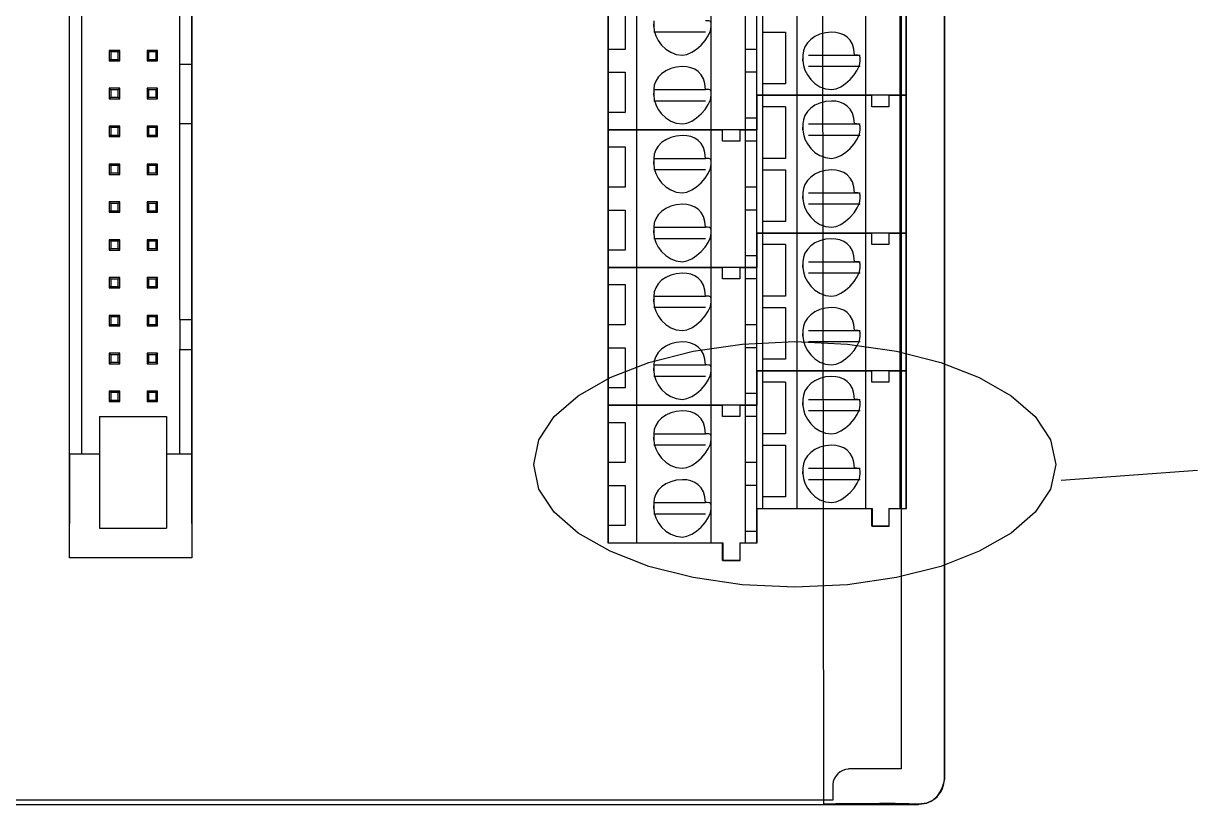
# Model space of a CAD drawing. Header units: metres. Extents: x 0 to 3575, y 0 to 842.
# Drawn here: x 308.5 to 363.2, y 246.2 to 282.7 of the extents above; entities that cross this region are included whole.
import ezdxf

# ---------------------------------------------------------------- set-up
doc = ezdxf.new("R2010")
doc.units = ezdxf.units.M
doc.layers.add('SCHEMATICS', color=7, linetype='Continuous')

msp = doc.modelspace()

# ---------------------------------------------------------------- linework, layer by layer
at = {"layer": 'SCHEMATICS', "color": 7}
for p, q in [((345.812, 246.236), (345.72, 322.203)), ((349.412, 320.574), (349.412, 247.88)), ((351.43, 321.054), (351.43, 247.403)), ((351.43, 247.403), (351.43, 321.054)), ((349.662, 260.029), (349.662, 311.43)), ((335.746, 309.848), (335.746, 258.425)), ((310.608, 257.716), (310.608, 301.029)), ((316.311, 301.029), (316.311, 257.716)), ((310.608, 262.582), (310.608, 296.441)), ((311.165, 296.441), (311.165, 262.582)), ((315.755, 280.763), (315.755, 292.34)), ((316.311, 280.763), (316.311, 292.34)), ((342.952, 279.304), (342.952, 285.728)), ((344.558, 279.304), (344.558, 285.728)), ((347.769, 279.304), (347.769, 285.728)), ((349.375, 279.304), (349.375, 285.728)), ((349.645, 279.304), (349.645, 285.728)), ((335.728, 284.122), (335.728, 277.697)), ((337.066, 284.122), (337.066, 277.697)), ((340.546, 277.697), (340.546, 284.122)), ((342.149, 277.697), (342.149, 284.122)), ((342.684, 279.304), (342.684, 284.122)), ((336.531, 283.319), (336.531, 281.444)), ((337.869, 282.782), (337.869, 282.517)), ((340.278, 282.249), (337.869, 282.249)), ((342.952, 282.249), (344.023, 282.249)), ((344.023, 282.249), (344.023, 279.839)), ((312.529, 281.325), (312.458, 281.395)), ((312.946, 281.395), (312.458, 281.395)), ((312.458, 281.395), (312.458, 280.907)), ((312.876, 281.325), (312.529, 281.325)), ((312.529, 281.325), (312.529, 280.979)), ((312.876, 281.325), (312.946, 281.395)), ((312.876, 280.979), (312.876, 281.325)), ((312.946, 280.907), (312.946, 281.395)), ((314.294, 281.325), (314.224, 281.395)), ((314.712, 281.395), (314.224, 281.395)), ((314.224, 281.395), (314.224, 280.907)), ((314.641, 281.325), (314.294, 281.325)), ((314.294, 281.325), (314.294, 280.979)), ((314.641, 281.325), (314.712, 281.395)), ((314.641, 280.979), (314.641, 281.325)), ((314.712, 280.907), (314.712, 281.395)), ((336.531, 281.444), (335.728, 281.444)), ((342.417, 281.444), (342.149, 281.444)), ((342.684, 281.444), (342.417, 281.444)), ((344.828, 281.177), (344.828, 280.909)), ((345.093, 281.177), (347.502, 281.177)), ((312.529, 280.979), (312.458, 280.907)), ((312.458, 280.907), (312.946, 280.907)), ((312.529, 280.979), (312.876, 280.979)), ((312.876, 280.979), (312.946, 280.907)), ((314.294, 280.979), (314.224, 280.907)), ((314.224, 280.907), (314.712, 280.907)), ((314.294, 280.979), (314.641, 280.979)), ((314.641, 280.979), (314.712, 280.907)), ((315.755, 280.763), (316.311, 280.763)), ((315.755, 277.983), (315.755, 280.763)), ((316.311, 277.983), (316.311, 280.763)), ((347.502, 280.642), (345.093, 280.642)), ((335.728, 280.376), (336.531, 280.376)), ((336.531, 280.376), (336.531, 278.502)), ((342.417, 280.376), (342.149, 280.376)), ((342.684, 280.376), (342.417, 280.376)), ((312.529, 279.559), (312.458, 279.629)), ((312.946, 279.629), (312.458, 279.629)), ((312.458, 279.629), (312.458, 279.143)), ((312.876, 279.559), (312.529, 279.559)), ((312.529, 279.559), (312.529, 279.213)), ((312.876, 279.559), (312.946, 279.629)), ((312.876, 279.213), (312.876, 279.559)), ((312.946, 279.143), (312.946, 279.629)), ((314.294, 279.559), (314.224, 279.629)), ((314.712, 279.629), (314.224, 279.629)), ((314.224, 279.629), (314.224, 279.143)), ((314.641, 279.559), (314.294, 279.559)), ((314.294, 279.559), (314.294, 279.213)), ((314.641, 279.559), (314.712, 279.629)), ((314.641, 279.213), (314.641, 279.559)), ((314.712, 279.143), (314.712, 279.629)), ((337.869, 279.572), (337.869, 279.304)), ((337.869, 279.572), (340.278, 279.572)), ((344.023, 279.839), (342.952, 279.839)), ((312.529, 279.213), (312.458, 279.143)), ((312.458, 279.143), (312.946, 279.143)), ((312.529, 279.213), (312.876, 279.213)), ((312.876, 279.213), (312.946, 279.143)), ((314.294, 279.213), (314.224, 279.143)), ((314.224, 279.143), (314.712, 279.143)), ((314.294, 279.213), (314.641, 279.213)), ((314.641, 279.213), (314.712, 279.143)), ((340.278, 279.036), (337.869, 279.036)), ((342.684, 279.304), (342.684, 277.697)), ((348.039, 279.304), (342.684, 279.304)), ((342.684, 279.304), (348.039, 279.304)), ((342.684, 277.697), (342.684, 279.304)), ((342.952, 272.878), (342.952, 279.304)), ((344.558, 272.878), (344.558, 279.304)), ((347.769, 272.878), (347.769, 279.304)), ((348.841, 279.304), (348.039, 279.304)), ((348.039, 279.036), (348.039, 279.304)), ((348.039, 278.768), (348.039, 279.304)), ((348.039, 278.768), (348.039, 279.036)), ((349.645, 279.304), (348.841, 279.304)), ((348.841, 279.304), (348.841, 279.036)), ((348.841, 279.304), (348.841, 278.768)), ((348.841, 279.304), (349.645, 279.304)), ((349.375, 272.878), (349.375, 279.304)), ((349.375, 279.304), (349.375, 279.036)), ((349.645, 272.878), (349.645, 279.304)), ((336.531, 278.502), (335.728, 278.502)), ((344.023, 278.768), (342.952, 278.768)), ((344.023, 278.768), (344.023, 276.359)), ((348.307, 278.768), (348.039, 278.768)), ((348.841, 278.768), (348.039, 278.768)), ((348.841, 278.768), (348.574, 278.768)), ((312.529, 277.794), (312.458, 277.864)), ((312.946, 277.864), (312.458, 277.864)), ((312.458, 277.864), (312.458, 277.376)), ((312.946, 277.864), (312.876, 277.794)), ((312.876, 277.794), (312.946, 277.864)), ((312.946, 277.376), (312.946, 277.864)), ((314.294, 277.794), (314.224, 277.864)), ((314.712, 277.864), (314.224, 277.864)), ((314.224, 277.864), (314.224, 277.376)), ((314.712, 277.864), (314.641, 277.794)), ((314.641, 277.794), (314.712, 277.864)), ((314.712, 277.376), (314.712, 277.864)), ((315.755, 268.839), (315.755, 277.983)), ((315.755, 277.983), (316.311, 277.983)), ((316.311, 268.839), (316.311, 277.983)), ((342.417, 278.233), (342.149, 278.233)), ((342.684, 278.233), (342.417, 278.233)), ((344.828, 277.966), (344.828, 277.697)), ((345.093, 277.966), (347.502, 277.966)), ((312.529, 277.446), (312.458, 277.376)), ((312.458, 277.376), (312.946, 277.376)), ((312.876, 277.794), (312.529, 277.794)), ((312.529, 277.794), (312.529, 277.446)), ((312.529, 277.446), (312.876, 277.446)), ((312.876, 277.446), (312.876, 277.794)), ((312.876, 277.446), (312.946, 277.376)), ((314.294, 277.446), (314.224, 277.376)), ((314.224, 277.376), (314.712, 277.376)), ((314.641, 277.794), (314.294, 277.794)), ((314.294, 277.794), (314.294, 277.446)), ((314.294, 277.446), (314.641, 277.446)), ((314.641, 277.446), (314.641, 277.794)), ((314.641, 277.446), (314.712, 277.376)), ((341.079, 277.697), (335.728, 277.697)), ((335.728, 277.697), (335.728, 271.273)), ((335.728, 277.697), (341.079, 277.697)), ((337.066, 277.697), (337.066, 271.273)), ((340.546, 271.273), (340.546, 277.697)), ((341.881, 277.697), (341.079, 277.697)), ((341.079, 277.428), (341.079, 277.697)), ((341.079, 277.162), (341.079, 277.697)), ((341.079, 277.162), (341.079, 277.428)), ((342.684, 277.697), (341.881, 277.697)), ((341.881, 277.697), (341.881, 277.428)), ((341.881, 277.697), (341.881, 277.162)), ((341.881, 277.697), (342.684, 277.697)), ((342.149, 271.273), (342.149, 277.697)), ((342.684, 272.878), (342.684, 277.697)), ((347.502, 277.428), (345.093, 277.428)), ((335.728, 276.894), (336.531, 276.894)), ((336.531, 276.894), (336.531, 275.02)), ((341.345, 277.162), (341.079, 277.162)), ((341.881, 277.162), (341.079, 277.162)), ((341.881, 277.162), (341.615, 277.162)), ((342.417, 277.162), (342.149, 277.162)), ((342.684, 277.162), (342.417, 277.162)), ((337.869, 276.359), (337.869, 276.093)), ((337.869, 276.359), (340.278, 276.359)), ((344.023, 276.359), (342.952, 276.359)), ((312.529, 276.029), (312.458, 276.098)), ((312.946, 276.098), (312.458, 276.098)), ((312.458, 276.098), (312.458, 275.611)), ((312.529, 275.682), (312.458, 275.611)), ((312.458, 275.611), (312.946, 275.611)), ((312.876, 276.029), (312.529, 276.029)), ((312.529, 276.029), (312.529, 275.682)), ((312.529, 275.682), (312.876, 275.682)), ((312.946, 276.098), (312.876, 276.029)), ((312.876, 276.029), (312.946, 276.098)), ((312.876, 275.682), (312.876, 276.029)), ((312.876, 275.682), (312.946, 275.611)), ((312.946, 275.611), (312.946, 276.098)), ((314.294, 276.029), (314.224, 276.098)), ((314.712, 276.098), (314.224, 276.098)), ((314.224, 276.098), (314.224, 275.611)), ((314.294, 275.682), (314.224, 275.611)), ((314.224, 275.611), (314.712, 275.611)), ((314.641, 276.029), (314.294, 276.029)), ((314.294, 276.029), (314.294, 275.682)), ((314.294, 275.682), (314.641, 275.682)), ((314.712, 276.098), (314.641, 276.029)), ((314.641, 276.029), (314.712, 276.098)), ((314.641, 275.682), (314.641, 276.029)), ((314.641, 275.682), (314.712, 275.611)), ((314.712, 275.611), (314.712, 276.098)), ((340.278, 275.823), (337.869, 275.823)), ((342.952, 275.823), (344.023, 275.823)), ((344.023, 275.823), (344.023, 273.414)), ((336.531, 275.02), (335.728, 275.02)), ((342.417, 275.02), (342.149, 275.02)), ((342.684, 275.02), (342.417, 275.02)), ((344.828, 274.753), (344.828, 274.486)), ((345.093, 274.753), (347.502, 274.753)), ((312.529, 274.263), (312.458, 274.333)), ((312.946, 274.333), (312.458, 274.333)), ((312.458, 274.333), (312.458, 273.844)), ((312.876, 274.263), (312.529, 274.263)), ((312.529, 274.263), (312.529, 273.915)), ((312.946, 274.333), (312.876, 274.263)), ((312.876, 274.263), (312.946, 274.333)), ((312.876, 273.915), (312.876, 274.263)), ((312.946, 273.844), (312.946, 274.333)), ((314.294, 274.263), (314.224, 274.333)), ((314.712, 274.333), (314.224, 274.333)), ((314.224, 274.333), (314.224, 273.844)), ((314.641, 274.263), (314.294, 274.263)), ((314.294, 274.263), (314.294, 273.915)), ((314.712, 274.333), (314.641, 274.263)), ((314.641, 274.263), (314.712, 274.333)), ((314.641, 273.915), (314.641, 274.263)), ((314.712, 273.844), (314.712, 274.333)), ((347.502, 274.219), (345.093, 274.219)), ((312.529, 273.915), (312.458, 273.844)), ((312.458, 273.844), (312.946, 273.844)), ((312.529, 273.915), (312.876, 273.915)), ((312.876, 273.915), (312.946, 273.844)), ((314.294, 273.915), (314.224, 273.844)), ((314.224, 273.844), (314.712, 273.844)), ((314.294, 273.915), (314.641, 273.915)), ((314.641, 273.915), (314.712, 273.844)), ((335.728, 273.951), (336.531, 273.951)), ((336.531, 273.951), (336.531, 272.077)), ((342.417, 273.951), (342.149, 273.951)), ((342.684, 273.951), (342.417, 273.951)), ((337.869, 273.146), (337.869, 272.878)), ((337.869, 273.146), (340.278, 273.146)), ((342.684, 272.878), (348.039, 272.878)), ((342.684, 271.273), (342.684, 272.878)), ((342.684, 272.878), (342.684, 271.273)), ((348.039, 272.878), (342.684, 272.878)), ((344.023, 273.414), (342.952, 273.414)), ((342.952, 266.455), (342.952, 272.878)), ((344.558, 266.455), (344.558, 272.878)), ((347.769, 266.455), (347.769, 272.878)), ((348.039, 272.343), (348.039, 272.878)), ((348.841, 272.878), (348.039, 272.878)), ((348.039, 272.61), (348.039, 272.878)), ((348.841, 272.878), (348.841, 272.343)), ((348.841, 272.878), (349.645, 272.878)), ((349.645, 272.878), (348.841, 272.878)), ((348.841, 272.878), (348.841, 272.61)), ((349.375, 266.455), (349.375, 272.878)), ((349.375, 272.878), (349.375, 272.61)), ((349.645, 266.455), (349.645, 272.878)), ((312.529, 272.498), (312.458, 272.565)), ((312.946, 272.565), (312.458, 272.565)), ((312.458, 272.565), (312.458, 272.077)), ((312.876, 272.498), (312.529, 272.498)), ((312.529, 272.498), (312.529, 272.15)), ((312.946, 272.565), (312.876, 272.498)), ((312.876, 272.498), (312.946, 272.565)), ((312.876, 272.15), (312.876, 272.498)), ((312.946, 272.077), (312.946, 272.565)), ((314.294, 272.498), (314.224, 272.565)), ((314.712, 272.565), (314.224, 272.565)), ((314.224, 272.565), (314.224, 272.077)), ((314.641, 272.498), (314.294, 272.498)), ((314.294, 272.498), (314.294, 272.15)), ((314.712, 272.565), (314.641, 272.498)), ((314.641, 272.498), (314.712, 272.565)), ((314.641, 272.15), (314.641, 272.498)), ((314.712, 272.077), (314.712, 272.565)), ((340.278, 272.61), (337.869, 272.61)), ((344.023, 272.343), (342.952, 272.343)), ((344.023, 272.343), (344.023, 269.935)), ((348.039, 272.343), (348.039, 272.61)), ((348.841, 272.343), (348.039, 272.343)), ((348.307, 272.343), (348.039, 272.343)), ((348.841, 272.343), (348.574, 272.343)), ((312.529, 272.15), (312.458, 272.077)), ((312.458, 272.077), (312.946, 272.077)), ((312.529, 272.15), (312.876, 272.15)), ((312.876, 272.15), (312.946, 272.077)), ((314.294, 272.15), (314.224, 272.077)), ((314.224, 272.077), (314.712, 272.077)), ((314.294, 272.15), (314.641, 272.15)), ((314.641, 272.15), (314.712, 272.077)), ((336.531, 272.077), (335.728, 272.077)), ((342.417, 271.808), (342.149, 271.808)), ((342.684, 271.808), (342.417, 271.808)), ((335.728, 271.273), (341.079, 271.273)), ((341.079, 271.273), (335.728, 271.273)), ((335.728, 271.273), (335.728, 264.849)), ((337.066, 271.273), (337.066, 264.849)), ((340.546, 264.849), (340.546, 271.273)), ((341.079, 270.736), (341.079, 271.273)), ((341.881, 271.273), (341.079, 271.273)), ((341.079, 271.005), (341.079, 271.273)), ((341.881, 271.273), (341.881, 270.736)), ((341.881, 271.273), (342.684, 271.273)), ((342.684, 271.273), (341.881, 271.273)), ((341.881, 271.273), (341.881, 271.005)), ((342.149, 264.849), (342.149, 271.273)), ((342.684, 266.455), (342.684, 271.273)), ((344.828, 271.541), (344.828, 271.273)), ((345.093, 271.541), (347.502, 271.541)), ((312.529, 270.73), (312.458, 270.799)), ((312.946, 270.799), (312.458, 270.799)), ((312.458, 270.799), (312.458, 270.315)), ((312.876, 270.73), (312.529, 270.73)), ((312.529, 270.73), (312.529, 270.383)), ((312.946, 270.799), (312.876, 270.73)), ((312.876, 270.73), (312.946, 270.799)), ((312.876, 270.383), (312.876, 270.73)), ((312.946, 270.315), (312.946, 270.799)), ((314.294, 270.73), (314.224, 270.799)), ((314.712, 270.799), (314.224, 270.799)), ((314.224, 270.799), (314.224, 270.315)), ((314.641, 270.73), (314.294, 270.73)), ((314.294, 270.73), (314.294, 270.383)), ((314.712, 270.799), (314.641, 270.73)), ((314.641, 270.73), (314.712, 270.799)), ((314.641, 270.383), (314.641, 270.73)), ((314.712, 270.315), (314.712, 270.799)), ((341.079, 270.736), (341.079, 271.005)), ((341.881, 270.736), (341.079, 270.736)), ((341.345, 270.736), (341.079, 270.736)), ((341.881, 270.736), (341.615, 270.736)), ((342.417, 270.736), (342.149, 270.736)), ((342.684, 270.736), (342.417, 270.736)), ((347.502, 271.005), (345.093, 271.005)), ((312.529, 270.383), (312.458, 270.315)), ((312.458, 270.315), (312.946, 270.315)), ((312.529, 270.383), (312.876, 270.383)), ((312.876, 270.383), (312.946, 270.315)), ((314.294, 270.383), (314.224, 270.315)), ((314.224, 270.315), (314.712, 270.315)), ((314.294, 270.383), (314.641, 270.383)), ((314.641, 270.383), (314.712, 270.315)), ((335.728, 270.47), (336.531, 270.47)), ((336.531, 270.47), (336.531, 268.597)), ((337.869, 269.935), (337.869, 269.668)), ((337.869, 269.935), (340.278, 269.935)), ((344.023, 269.935), (342.952, 269.935)), ((312.529, 268.964), (312.458, 269.034)), ((312.946, 269.034), (312.458, 269.034)), ((312.458, 269.034), (312.458, 268.548)), ((312.946, 269.034), (312.876, 268.964)), ((312.876, 268.964), (312.946, 269.034)), ((312.946, 268.548), (312.946, 269.034)), ((314.294, 268.964), (314.224, 269.034)), ((314.712, 269.034), (314.224, 269.034)), ((314.224, 269.034), (314.224, 268.548)), ((314.712, 269.034), (314.641, 268.964)), ((314.641, 268.964), (314.712, 269.034)), ((314.712, 268.548), (314.712, 269.034)), ((340.278, 269.4), (337.869, 269.4)), ((342.952, 269.4), (344.023, 269.4)), ((344.023, 269.4), (344.023, 266.989)), ((312.529, 268.616), (312.458, 268.548)), ((312.458, 268.548), (312.946, 268.548)), ((312.876, 268.964), (312.529, 268.964)), ((312.529, 268.964), (312.529, 268.616)), ((312.529, 268.616), (312.876, 268.616)), ((312.876, 268.616), (312.876, 268.964)), ((312.876, 268.616), (312.946, 268.548)), ((314.294, 268.616), (314.224, 268.548)), ((314.224, 268.548), (314.712, 268.548)), ((314.641, 268.964), (314.294, 268.964)), ((314.294, 268.964), (314.294, 268.616)), ((314.294, 268.616), (314.641, 268.616)), ((314.641, 268.616), (314.641, 268.964)), ((314.641, 268.616), (314.712, 268.548)), ((315.755, 268.839), (316.311, 268.839)), ((315.755, 268.839), (315.755, 267.449)), ((316.311, 267.449), (316.311, 268.839)), ((336.531, 268.597), (335.728, 268.597)), ((342.417, 268.597), (342.149, 268.597)), ((342.684, 268.597), (342.417, 268.597)), ((344.828, 268.328), (344.828, 268.061)), ((345.093, 268.328), (347.502, 268.328)), ((315.755, 267.449), (316.311, 267.449)), ((315.755, 262.582), (315.755, 267.449)), ((316.311, 262.582), (316.311, 267.449)), ((335.728, 267.527), (336.531, 267.527)), ((336.531, 267.527), (336.531, 265.651)), ((342.417, 267.527), (342.149, 267.527)), ((342.684, 267.527), (342.417, 267.527)), ((347.502, 267.794), (345.093, 267.794)), ((312.529, 267.197), (312.458, 267.268)), ((312.946, 267.268), (312.458, 267.268)), ((312.458, 267.268), (312.458, 266.781)), ((312.529, 266.852), (312.458, 266.781)), ((312.876, 267.197), (312.529, 267.197)), ((312.529, 267.197), (312.529, 266.852)), ((312.529, 266.852), (312.876, 266.852)), ((312.946, 267.268), (312.876, 267.197)), ((312.876, 267.197), (312.946, 267.268)), ((312.876, 266.852), (312.876, 267.197)), ((312.876, 266.852), (312.946, 266.781)), ((312.946, 266.781), (312.946, 267.268)), ((314.294, 267.197), (314.224, 267.268)), ((314.712, 267.268), (314.224, 267.268)), ((314.224, 267.268), (314.224, 266.781)), ((314.294, 266.852), (314.224, 266.781)), ((314.641, 267.197), (314.294, 267.197)), ((314.294, 267.197), (314.294, 266.852)), ((314.294, 266.852), (314.641, 266.852)), ((314.712, 267.268), (314.641, 267.197)), ((314.641, 267.197), (314.712, 267.268)), ((314.641, 266.852), (314.641, 267.197)), ((314.641, 266.852), (314.712, 266.781)), ((314.712, 266.781), (314.712, 267.268)), ((344.023, 266.989), (342.952, 266.989)), ((312.458, 266.781), (312.946, 266.781)), ((314.224, 266.781), (314.712, 266.781)), ((337.869, 266.722), (337.869, 266.455)), ((337.869, 266.722), (340.278, 266.722)), ((342.684, 266.455), (348.039, 266.455)), ((342.684, 264.849), (342.684, 266.455)), ((342.684, 266.455), (342.684, 264.849)), ((348.039, 266.455), (342.684, 266.455)), ((342.952, 260.029), (342.952, 266.455)), ((344.558, 260.029), (344.558, 266.455)), ((347.769, 260.029), (347.769, 266.455)), ((348.039, 265.921), (348.039, 266.455)), ((348.841, 266.455), (348.039, 266.455)), ((348.039, 266.186), (348.039, 266.455)), ((348.841, 266.455), (348.841, 265.921)), ((348.841, 266.455), (349.645, 266.455)), ((349.645, 266.455), (348.841, 266.455)), ((348.841, 266.455), (348.841, 266.186)), ((349.375, 260.029), (349.375, 266.455)), ((349.375, 266.455), (349.375, 266.186)), ((349.645, 260.029), (349.645, 266.455)), ((340.278, 266.186), (337.869, 266.186)), ((344.023, 265.921), (342.952, 265.921)), ((344.023, 265.921), (344.023, 263.511)), ((348.841, 265.921), (348.039, 265.921)), ((348.307, 265.921), (348.039, 265.921)), ((348.841, 265.921), (348.574, 265.921)), ((312.529, 265.433), (312.458, 265.503)), ((312.946, 265.503), (312.458, 265.503)), ((312.458, 265.503), (312.458, 265.015)), ((312.876, 265.433), (312.529, 265.433)), ((312.529, 265.433), (312.529, 265.085)), ((312.946, 265.503), (312.876, 265.433)), ((312.876, 265.433), (312.946, 265.503)), ((312.876, 265.085), (312.876, 265.433)), ((312.946, 265.015), (312.946, 265.503)), ((314.294, 265.433), (314.224, 265.503)), ((314.712, 265.503), (314.224, 265.503)), ((314.224, 265.503), (314.224, 265.015)), ((314.641, 265.433), (314.294, 265.433)), ((314.294, 265.433), (314.294, 265.085)), ((314.712, 265.503), (314.641, 265.433)), ((314.641, 265.433), (314.712, 265.503)), ((314.641, 265.085), (314.641, 265.433)), ((314.712, 265.015), (314.712, 265.503)), ((336.531, 265.651), (335.728, 265.651)), ((342.417, 265.384), (342.149, 265.384)), ((342.684, 265.384), (342.417, 265.384)), ((312.529, 265.085), (312.458, 265.015)), ((312.458, 265.015), (312.946, 265.015)), ((312.529, 265.085), (312.876, 265.085)), ((312.876, 265.085), (312.946, 265.015)), ((314.294, 265.085), (314.224, 265.015)), ((314.224, 265.015), (314.712, 265.015)), ((314.294, 265.085), (314.641, 265.085)), ((314.641, 265.085), (314.712, 265.015)), ((335.728, 264.849), (341.079, 264.849)), ((341.079, 264.849), (335.728, 264.849)), ((335.728, 264.849), (335.728, 258.425)), ((337.066, 264.849), (337.066, 258.425)), ((340.546, 258.425), (340.546, 264.849)), ((341.079, 264.313), (341.079, 264.849)), ((341.881, 264.849), (341.079, 264.849)), ((341.079, 264.582), (341.079, 264.849)), ((341.881, 264.849), (341.881, 264.313)), ((341.881, 264.849), (342.684, 264.849)), ((342.684, 264.849), (341.881, 264.849)), ((341.881, 264.849), (341.881, 264.582)), ((342.149, 258.425), (342.149, 264.849)), ((342.684, 260.029), (342.684, 264.849)), ((344.828, 265.115), (344.828, 264.849)), ((345.093, 265.115), (347.502, 265.115)), ((312, 264.321), (312, 259.106)), ((312, 264.321), (313.023, 264.321)), ((313.023, 264.319), (315.13, 264.319)), ((315.13, 264.321), (315.13, 259.106)), ((341.881, 264.313), (341.079, 264.313)), ((341.345, 264.313), (341.079, 264.313)), ((341.881, 264.313), (341.615, 264.313)), ((342.417, 264.313), (342.149, 264.313)), ((342.684, 264.313), (342.417, 264.313)), ((347.502, 264.582), (345.093, 264.582)), ((335.728, 264.045), (336.531, 264.045)), ((336.531, 264.045), (336.531, 262.171)), ((337.869, 263.511), (337.869, 263.242)), ((337.869, 263.511), (340.278, 263.511)), ((344.023, 263.511), (342.952, 263.511)), ((310.608, 262.582), (310.608, 259.32)), ((310.608, 262.582), (312, 262.582)), ((315.13, 262.582), (316.311, 262.582)), ((316.311, 259.32), (316.311, 262.582)), ((340.278, 262.976), (337.869, 262.976)), ((342.952, 262.976), (344.023, 262.976)), ((344.023, 262.976), (344.023, 260.567)), ((336.531, 262.171), (335.728, 262.171)), ((342.417, 262.171), (342.149, 262.171)), ((342.684, 262.171), (342.417, 262.171)), ((344.828, 261.903), (344.828, 261.637)), ((345.093, 261.903), (347.502, 261.903)), ((347.502, 261.369), (345.093, 261.369)), ((356.889, 261.34), (363.246, 261.819)), ((335.728, 261.103), (336.531, 261.103)), ((336.531, 261.103), (336.531, 259.227)), ((342.417, 261.103), (342.149, 261.103)), ((342.684, 261.103), (342.417, 261.103)), ((337.869, 260.298), (337.869, 260.029)), ((337.869, 260.298), (340.278, 260.298)), ((344.023, 260.567), (342.952, 260.567)), ((340.278, 259.761), (337.869, 259.761)), ((342.684, 260.029), (348.039, 260.029)), ((342.684, 258.425), (342.684, 260.029)), ((342.702, 258.425), (342.702, 260.029)), ((342.702, 260.029), (348.056, 260.029)), ((348.039, 259.206), (348.039, 260.029)), ((348.056, 260.029), (348.056, 259.206)), ((348.841, 260.029), (348.841, 259.206)), ((348.841, 260.029), (349.645, 260.029)), ((348.86, 259.206), (348.86, 260.029)), ((348.86, 260.029), (349.662, 260.029)), ((310.608, 258.641), (310.608, 259.32)), ((316.311, 259.32), (316.311, 258.641)), ((336.531, 259.227), (335.728, 259.227)), ((348.841, 259.206), (348.039, 259.206)), ((348.056, 259.206), (348.86, 259.206)), ((310.608, 257.716), (310.608, 258.641)), ((312, 259.106), (315.13, 259.106)), ((316.311, 258.641), (316.311, 257.716)), ((342.417, 258.96), (342.149, 258.96)), ((342.684, 258.96), (342.417, 258.96)), ((335.728, 258.425), (341.079, 258.425)), ((335.746, 258.425), (341.096, 258.425)), ((341.079, 257.602), (341.079, 258.425)), ((341.096, 258.425), (341.096, 257.602)), ((341.881, 258.425), (341.881, 257.602)), ((341.881, 258.425), (342.684, 258.425)), ((341.899, 258.425), (342.702, 258.425)), ((341.899, 257.602), (341.899, 258.425)), ((316.311, 257.716), (310.608, 257.716)), ((316.311, 257.716), (310.608, 257.716)), ((341.881, 257.602), (341.079, 257.602)), ((341.096, 257.602), (341.899, 257.602)), ((349.412, 247.88), (346.961, 247.88)), ((346.961, 247.88), (346.961, 247.865)), ((346.225, 247.146), (346.225, 246.412)), ((351.381, 247.064), (351.408, 247.176)), ((351.408, 247.176), (351.424, 247.287)), ((351.424, 247.287), (351.43, 247.403)), ((351.002, 246.5), (351.088, 246.576)), ((351.088, 246.576), (351.164, 246.662)), ((351.164, 246.662), (351.234, 246.753)), ((351.234, 246.753), (351.292, 246.853)), ((351.292, 246.853), (351.341, 246.956)), ((351.341, 246.956), (351.381, 247.064)), ((211.716, 246.215), (350.222, 246.215)), ((346.225, 246.412), (214.234, 246.412)), ((350.222, 246.215), (350.26, 246.236)), ((350.26, 246.236), (350.375, 246.242)), ((350.375, 246.242), (350.489, 246.256)), ((350.489, 246.256), (350.6, 246.284)), ((350.6, 246.284), (350.708, 246.323)), ((350.708, 246.323), (350.812, 246.371)), ((350.812, 246.371), (350.91, 246.434)), ((350.91, 246.434), (351.002, 246.5))]:
    msp.add_line(p, q, dxfattribs=at)
for points in [[(340.546, 282.517), (340.545, 282.604), (340.542, 282.67), (340.532, 282.718), (340.512, 282.749), (340.48, 282.768), (340.433, 282.778), (340.366, 282.782), (340.278, 282.782)], [(337.869, 282.517), (337.869, 282.527), (337.869, 282.554), (337.869, 282.587), (337.869, 282.616), (337.869, 282.633), (337.869, 282.629), (337.869, 282.593), (337.869, 282.517)], [(337.869, 282.517), (337.894, 282.305), (337.965, 282.08), (338.081, 281.857), (338.237, 281.645), (338.431, 281.459), (338.659, 281.311), (338.918, 281.213), (339.206, 281.177)], [(339.206, 281.177), (339.418, 281.213), (339.642, 281.311), (339.866, 281.459), (340.077, 281.645), (340.263, 281.857), (340.412, 282.08), (340.51, 282.305), (340.546, 282.517)], [(346.164, 282.249), (345.876, 282.225), (345.617, 282.157), (345.388, 282.051), (345.195, 281.914), (345.039, 281.752), (344.924, 281.571), (344.852, 281.377), (344.828, 281.177)], [(347.234, 281.177), (347.211, 281.454), (347.143, 281.683), (347.037, 281.869), (346.901, 282.014), (346.739, 282.121), (346.558, 282.194), (346.364, 282.235), (346.164, 282.249)], [(347.502, 280.909), (347.502, 280.998), (347.498, 281.064), (347.488, 281.112), (347.469, 281.144), (347.437, 281.163), (347.389, 281.173), (347.323, 281.177), (347.234, 281.177)], [(339.206, 280.642), (338.918, 280.618), (338.659, 280.55), (338.431, 280.444), (338.237, 280.307), (338.081, 280.145), (337.965, 279.964), (337.894, 279.771), (337.869, 279.572)], [(340.278, 279.572), (340.254, 279.849), (340.186, 280.078), (340.08, 280.264), (339.943, 280.409), (339.781, 280.516), (339.6, 280.588), (339.406, 280.629), (339.206, 280.642)], [(344.828, 280.909), (344.828, 280.92), (344.828, 280.947), (344.828, 280.98), (344.828, 281.01), (344.828, 281.027), (344.828, 281.022), (344.828, 280.986), (344.828, 280.909)], [(344.828, 280.909), (344.852, 280.699), (344.924, 280.475), (345.039, 280.252), (345.195, 280.041), (345.388, 279.854), (345.617, 279.706), (345.876, 279.607), (346.164, 279.572)], [(346.164, 279.572), (346.376, 279.607), (346.6, 279.706), (346.823, 279.854), (347.034, 280.041), (347.22, 280.252), (347.369, 280.475), (347.467, 280.699), (347.502, 280.909)], [(340.546, 279.304), (340.545, 279.392), (340.542, 279.459), (340.532, 279.506), (340.512, 279.538), (340.48, 279.558), (340.433, 279.568), (340.366, 279.571), (340.278, 279.572)], [(337.869, 279.304), (337.869, 279.315), (337.869, 279.342), (337.869, 279.375), (337.869, 279.404), (337.869, 279.422), (337.869, 279.417), (337.869, 279.381), (337.869, 279.304)], [(337.869, 279.304), (337.894, 279.093), (337.965, 278.869), (338.081, 278.645), (338.237, 278.434), (338.431, 278.248), (338.659, 278.099), (338.918, 278.001), (339.206, 277.966)], [(339.206, 277.966), (339.418, 278.001), (339.642, 278.099), (339.866, 278.248), (340.077, 278.434), (340.263, 278.645), (340.412, 278.869), (340.51, 279.093), (340.546, 279.304)], [(346.164, 279.036), (345.876, 279.012), (345.617, 278.944), (345.388, 278.839), (345.195, 278.702), (345.039, 278.54), (344.924, 278.359), (344.852, 278.166), (344.828, 277.966)], [(347.234, 277.966), (347.211, 278.242), (347.143, 278.472), (347.037, 278.657), (346.901, 278.802), (346.739, 278.909), (346.558, 278.982), (346.364, 279.023), (346.164, 279.036)], [(344.828, 277.697), (344.828, 277.708), (344.828, 277.735), (344.828, 277.768), (344.828, 277.798), (344.828, 277.815), (344.828, 277.81), (344.828, 277.774), (344.828, 277.697)], [(347.502, 277.697), (347.502, 277.786), (347.498, 277.852), (347.488, 277.9), (347.469, 277.932), (347.437, 277.951), (347.389, 277.961), (347.323, 277.965), (347.234, 277.966)], [(339.206, 277.428), (338.918, 277.404), (338.659, 277.336), (338.431, 277.231), (338.237, 277.094), (338.081, 276.933), (337.965, 276.752), (337.894, 276.559), (337.869, 276.359)], [(340.278, 276.359), (340.254, 276.636), (340.186, 276.865), (340.08, 277.05), (339.943, 277.195), (339.781, 277.302), (339.6, 277.374), (339.406, 277.415), (339.206, 277.428)], [(344.828, 277.697), (344.852, 277.486), (344.924, 277.262), (345.039, 277.039), (345.195, 276.828), (345.388, 276.642), (345.617, 276.493), (345.876, 276.395), (346.164, 276.359)], [(346.164, 276.359), (346.376, 276.395), (346.6, 276.493), (346.823, 276.642), (347.034, 276.828), (347.22, 277.039), (347.369, 277.262), (347.467, 277.486), (347.502, 277.697)], [(337.869, 276.093), (337.869, 276.104), (337.869, 276.13), (337.869, 276.163), (337.869, 276.193), (337.869, 276.21), (337.869, 276.205), (337.869, 276.169), (337.869, 276.093)], [(340.546, 276.093), (340.545, 276.181), (340.542, 276.247), (340.532, 276.294), (340.512, 276.326), (340.48, 276.345), (340.433, 276.355), (340.366, 276.359), (340.278, 276.359)], [(337.869, 276.093), (337.894, 275.881), (337.965, 275.657), (338.081, 275.433), (338.237, 275.221), (338.431, 275.035), (338.659, 274.887), (338.918, 274.789), (339.206, 274.753)], [(339.206, 274.753), (339.418, 274.789), (339.642, 274.887), (339.866, 275.035), (340.077, 275.221), (340.263, 275.433), (340.412, 275.657), (340.51, 275.881), (340.546, 276.093)], [(346.164, 275.823), (345.876, 275.799), (345.617, 275.731), (345.388, 275.625), (345.195, 275.488), (345.039, 275.326), (344.924, 275.146), (344.852, 274.953), (344.828, 274.753)], [(347.234, 274.753), (347.211, 275.03), (347.143, 275.259), (347.037, 275.444), (346.901, 275.589), (346.739, 275.696), (346.558, 275.768), (346.364, 275.81), (346.164, 275.823)], [(344.828, 274.486), (344.828, 274.497), (344.828, 274.524), (344.828, 274.557), (344.828, 274.587), (344.828, 274.604), (344.828, 274.599), (344.828, 274.563), (344.828, 274.486)], [(347.502, 274.486), (347.502, 274.575), (347.498, 274.641), (347.488, 274.688), (347.469, 274.72), (347.437, 274.739), (347.389, 274.749), (347.323, 274.753), (347.234, 274.753)], [(339.206, 274.219), (338.918, 274.195), (338.659, 274.126), (338.431, 274.021), (338.237, 273.883), (338.081, 273.721), (337.965, 273.54), (337.894, 273.346), (337.869, 273.146)], [(340.278, 273.146), (340.254, 273.423), (340.186, 273.653), (340.08, 273.839), (339.943, 273.984), (339.781, 274.091), (339.6, 274.164), (339.406, 274.206), (339.206, 274.219)], [(344.828, 274.486), (344.852, 274.275), (344.924, 274.051), (345.039, 273.827), (345.195, 273.615), (345.388, 273.429), (345.617, 273.28), (345.876, 273.182), (346.164, 273.146)], [(346.164, 273.146), (346.376, 273.182), (346.6, 273.28), (346.823, 273.429), (347.034, 273.615), (347.22, 273.827), (347.369, 274.051), (347.467, 274.275), (347.502, 274.486)], [(337.869, 272.878), (337.869, 272.889), (337.869, 272.916), (337.869, 272.949), (337.869, 272.979), (337.869, 272.996), (337.869, 272.991), (337.869, 272.955), (337.869, 272.878)], [(337.869, 272.878), (337.894, 272.667), (337.965, 272.443), (338.081, 272.22), (338.237, 272.009), (338.431, 271.823), (338.659, 271.675), (338.918, 271.577), (339.206, 271.541)], [(339.206, 271.541), (339.418, 271.577), (339.642, 271.675), (339.866, 271.823), (340.077, 272.009), (340.263, 272.22), (340.412, 272.443), (340.51, 272.667), (340.546, 272.878)], [(340.546, 272.878), (340.545, 272.967), (340.542, 273.033), (340.532, 273.081), (340.512, 273.113), (340.48, 273.132), (340.433, 273.142), (340.366, 273.145), (340.278, 273.146)], [(346.164, 272.61), (345.876, 272.586), (345.617, 272.519), (345.388, 272.413), (345.195, 272.277), (345.039, 272.115), (344.924, 271.934), (344.852, 271.741), (344.828, 271.541)], [(347.234, 271.541), (347.211, 271.817), (347.143, 272.046), (347.037, 272.232), (346.901, 272.376), (346.739, 272.483), (346.558, 272.556), (346.364, 272.597), (346.164, 272.61)], [(344.828, 271.273), (344.828, 271.284), (344.828, 271.311), (344.828, 271.344), (344.828, 271.374), (344.828, 271.391), (344.828, 271.386), (344.828, 271.35), (344.828, 271.273)], [(344.828, 271.273), (344.852, 271.061), (344.924, 270.838), (345.039, 270.614), (345.195, 270.403), (345.388, 270.217), (345.617, 270.068), (345.876, 269.97), (346.164, 269.935)], [(346.164, 269.935), (346.376, 269.97), (346.6, 270.068), (346.823, 270.217), (347.034, 270.403), (347.22, 270.614), (347.369, 270.838), (347.467, 271.061), (347.502, 271.273)], [(347.502, 271.273), (347.502, 271.362), (347.498, 271.428), (347.488, 271.476), (347.469, 271.508), (347.437, 271.527), (347.389, 271.537), (347.323, 271.54), (347.234, 271.541)], [(339.206, 271.005), (338.918, 270.981), (338.659, 270.913), (338.431, 270.808), (338.237, 270.671), (338.081, 270.509), (337.965, 270.328), (337.894, 270.134), (337.869, 269.935)], [(340.278, 269.935), (340.254, 270.211), (340.186, 270.44), (340.08, 270.626), (339.943, 270.771), (339.781, 270.878), (339.6, 270.951), (339.406, 270.992), (339.206, 271.005)], [(337.869, 269.668), (337.869, 269.679), (337.869, 269.705), (337.869, 269.738), (337.869, 269.768), (337.869, 269.785), (337.869, 269.78), (337.869, 269.744), (337.869, 269.668)], [(337.869, 269.668), (337.894, 269.456), (337.965, 269.232), (338.081, 269.008), (338.237, 268.797), (338.431, 268.611), (338.659, 268.462), (338.918, 268.364), (339.206, 268.328)], [(339.206, 268.328), (339.418, 268.364), (339.642, 268.462), (339.866, 268.611), (340.077, 268.797), (340.263, 269.008), (340.412, 269.232), (340.51, 269.456), (340.546, 269.668)], [(340.546, 269.668), (340.545, 269.756), (340.542, 269.822), (340.532, 269.869), (340.512, 269.901), (340.48, 269.921), (340.433, 269.931), (340.366, 269.934), (340.278, 269.935)], [(346.164, 269.4), (345.876, 269.376), (345.617, 269.308), (345.388, 269.202), (345.195, 269.065), (345.039, 268.903), (344.924, 268.722), (344.852, 268.528), (344.828, 268.328)], [(347.234, 268.328), (347.211, 268.605), (347.143, 268.834), (347.037, 269.02), (346.901, 269.165), (346.739, 269.272), (346.558, 269.345), (346.364, 269.387), (346.164, 269.4)], [(344.828, 268.061), (344.828, 268.072), (344.828, 268.099), (344.828, 268.132), (344.828, 268.161), (344.828, 268.179), (344.828, 268.174), (344.828, 268.138), (344.828, 268.061)], [(344.828, 268.061), (344.852, 267.85), (344.924, 267.627), (345.039, 267.403), (345.195, 267.191), (345.388, 267.005), (345.617, 266.856), (345.876, 266.758), (346.164, 266.722)], [(346.164, 266.722), (346.376, 266.758), (346.6, 266.856), (346.823, 267.005), (347.034, 267.191), (347.22, 267.403), (347.369, 267.627), (347.467, 267.85), (347.502, 268.061)], [(347.502, 268.061), (347.502, 268.15), (347.498, 268.216), (347.488, 268.263), (347.469, 268.295), (347.437, 268.314), (347.389, 268.324), (347.323, 268.328), (347.234, 268.328)], [(332.265, 262.079), (332.512, 263.235), (333.222, 264.311), (334.345, 265.285), (335.833, 266.133), (337.636, 266.834), (339.705, 267.362), (341.992, 267.696), (344.447, 267.813)], [(339.206, 267.794), (338.918, 267.769), (338.659, 267.701), (338.431, 267.596), (338.237, 267.458), (338.081, 267.296), (337.965, 267.115), (337.894, 266.922), (337.869, 266.722)], [(340.278, 266.722), (340.254, 266.999), (340.186, 267.229), (340.08, 267.415), (339.943, 267.56), (339.781, 267.667), (339.6, 267.739), (339.406, 267.78), (339.206, 267.794)], [(344.447, 267.813), (346.903, 267.696), (349.19, 267.362), (351.259, 266.834), (353.063, 266.133), (354.55, 265.285), (355.674, 264.311), (356.383, 263.235), (356.631, 262.079)], [(337.869, 266.455), (337.869, 266.466), (337.869, 266.493), (337.869, 266.526), (337.869, 266.555), (337.869, 266.573), (337.869, 266.568), (337.869, 266.532), (337.869, 266.455)], [(337.869, 266.455), (337.894, 266.244), (337.965, 266.02), (338.081, 265.796), (338.237, 265.585), (338.431, 265.398), (338.659, 265.249), (338.918, 265.15), (339.206, 265.115)], [(339.206, 265.115), (339.418, 265.15), (339.642, 265.249), (339.866, 265.398), (340.077, 265.585), (340.263, 265.796), (340.412, 266.02), (340.51, 266.244), (340.546, 266.455)], [(340.546, 266.455), (340.545, 266.543), (340.542, 266.61), (340.532, 266.657), (340.512, 266.689), (340.48, 266.708), (340.433, 266.718), (340.366, 266.722), (340.278, 266.722)], [(346.164, 266.186), (345.876, 266.162), (345.617, 266.094), (345.388, 265.989), (345.195, 265.852), (345.039, 265.689), (344.924, 265.508), (344.852, 265.315), (344.828, 265.115)], [(347.234, 265.115), (347.211, 265.392), (347.143, 265.622), (347.037, 265.808), (346.901, 265.953), (346.739, 266.06), (346.558, 266.132), (346.364, 266.173), (346.164, 266.186)], [(344.828, 264.849), (344.828, 264.86), (344.828, 264.886), (344.828, 264.919), (344.828, 264.949), (344.828, 264.966), (344.828, 264.961), (344.828, 264.925), (344.828, 264.849)], [(344.828, 264.849), (344.852, 264.638), (344.924, 264.414), (345.039, 264.19), (345.195, 263.979), (345.388, 263.793), (345.617, 263.645), (345.876, 263.546), (346.164, 263.511)], [(346.164, 263.511), (346.376, 263.546), (346.6, 263.645), (346.823, 263.793), (347.034, 263.979), (347.22, 264.19), (347.369, 264.414), (347.467, 264.638), (347.502, 264.849)], [(347.502, 264.849), (347.502, 264.937), (347.498, 265.003), (347.488, 265.05), (347.469, 265.082), (347.437, 265.101), (347.389, 265.111), (347.323, 265.114), (347.234, 265.115)], [(339.206, 264.582), (338.918, 264.558), (338.659, 264.49), (338.431, 264.384), (338.237, 264.247), (338.081, 264.085), (337.965, 263.904), (337.894, 263.71), (337.869, 263.511)], [(340.278, 263.511), (340.254, 263.787), (340.186, 264.017), (340.08, 264.202), (339.943, 264.347), (339.781, 264.455), (339.6, 264.528), (339.406, 264.569), (339.206, 264.582)], [(337.869, 263.242), (337.869, 263.253), (337.869, 263.28), (337.869, 263.313), (337.869, 263.343), (337.869, 263.36), (337.869, 263.355), (337.869, 263.319), (337.869, 263.242)], [(337.869, 263.242), (337.894, 263.031), (337.965, 262.808), (338.081, 262.584), (338.237, 262.372), (338.431, 262.186), (338.659, 262.037), (338.918, 261.938), (339.206, 261.903)], [(339.206, 261.903), (339.418, 261.938), (339.642, 262.037), (339.866, 262.186), (340.077, 262.372), (340.263, 262.584), (340.412, 262.808), (340.51, 263.031), (340.546, 263.242)], [(340.546, 263.242), (340.545, 263.331), (340.542, 263.397), (340.532, 263.445), (340.512, 263.477), (340.48, 263.497), (340.433, 263.507), (340.366, 263.51), (340.278, 263.511)], [(346.164, 262.976), (345.876, 262.952), (345.617, 262.884), (345.388, 262.778), (345.195, 262.641), (345.039, 262.478), (344.924, 262.297), (344.852, 262.103), (344.828, 261.903)], [(347.234, 261.903), (347.211, 262.18), (347.143, 262.41), (347.037, 262.597), (346.901, 262.742), (346.739, 262.849), (346.558, 262.922), (346.364, 262.963), (346.164, 262.976)], [(344.447, 256.348), (341.992, 256.465), (339.705, 256.799), (337.636, 257.327), (335.833, 258.027), (334.345, 258.875), (333.222, 259.848), (332.512, 260.924), (332.265, 262.079)], [(356.631, 262.079), (356.383, 260.924), (355.674, 259.848), (354.55, 258.875), (353.063, 258.027), (351.259, 257.327), (349.19, 256.799), (346.903, 256.465), (344.447, 256.348)], [(339.206, 261.369), (338.918, 261.345), (338.659, 261.277), (338.431, 261.172), (338.237, 261.035), (338.081, 260.873), (337.965, 260.692), (337.894, 260.498), (337.869, 260.298)], [(340.278, 260.298), (340.254, 260.575), (340.186, 260.805), (340.08, 260.991), (339.943, 261.135), (339.781, 261.242), (339.6, 261.315), (339.406, 261.356), (339.206, 261.369)], [(344.828, 261.637), (344.828, 261.648), (344.828, 261.674), (344.828, 261.707), (344.828, 261.736), (344.828, 261.754), (344.828, 261.749), (344.828, 261.713), (344.828, 261.637)], [(344.828, 261.637), (344.852, 261.426), (344.924, 261.202), (345.039, 260.979), (345.195, 260.767), (345.388, 260.581), (345.617, 260.432), (345.876, 260.334), (346.164, 260.298)], [(346.164, 260.298), (346.376, 260.334), (346.6, 260.432), (346.823, 260.581), (347.034, 260.767), (347.22, 260.979), (347.369, 261.202), (347.467, 261.426), (347.502, 261.637)], [(347.502, 261.637), (347.502, 261.725), (347.498, 261.79), (347.488, 261.838), (347.469, 261.869), (347.437, 261.889), (347.389, 261.898), (347.323, 261.902), (347.234, 261.903)], [(340.546, 260.029), (340.545, 260.118), (340.542, 260.185), (340.532, 260.233), (340.512, 260.265), (340.48, 260.284), (340.433, 260.294), (340.366, 260.298), (340.278, 260.298)], [(337.869, 260.029), (337.869, 260.04), (337.869, 260.067), (337.869, 260.1), (337.869, 260.13), (337.869, 260.148), (337.869, 260.143), (337.869, 260.107), (337.869, 260.029)], [(337.869, 260.029), (337.894, 259.818), (337.965, 259.595), (338.081, 259.371), (338.237, 259.161), (338.431, 258.975), (338.659, 258.827), (338.918, 258.729), (339.206, 258.694)], [(339.206, 258.694), (339.418, 258.729), (339.642, 258.827), (339.866, 258.975), (340.077, 259.161), (340.263, 259.371), (340.412, 259.595), (340.51, 259.818), (340.546, 260.029)], [(346.961, 247.865), (346.822, 247.85), (346.688, 247.805), (346.564, 247.736), (346.453, 247.645), (346.359, 247.537), (346.287, 247.415), (346.241, 247.284), (346.225, 247.146)], [(351.43, 247.403), (351.422, 247.35), (351.39, 247.213), (351.327, 247.02), (351.225, 246.8), (351.075, 246.583), (350.87, 246.397), (350.601, 246.272), (350.26, 246.236)], [(350.26, 246.236), (349.778, 246.25), (349.138, 246.256), (348.408, 246.257), (347.656, 246.254), (346.953, 246.249), (346.365, 246.243), (345.962, 246.238), (345.812, 246.236)]]:
    msp.add_lwpolyline(points, dxfattribs=at)

doc.saveas('drawing.dxf')
